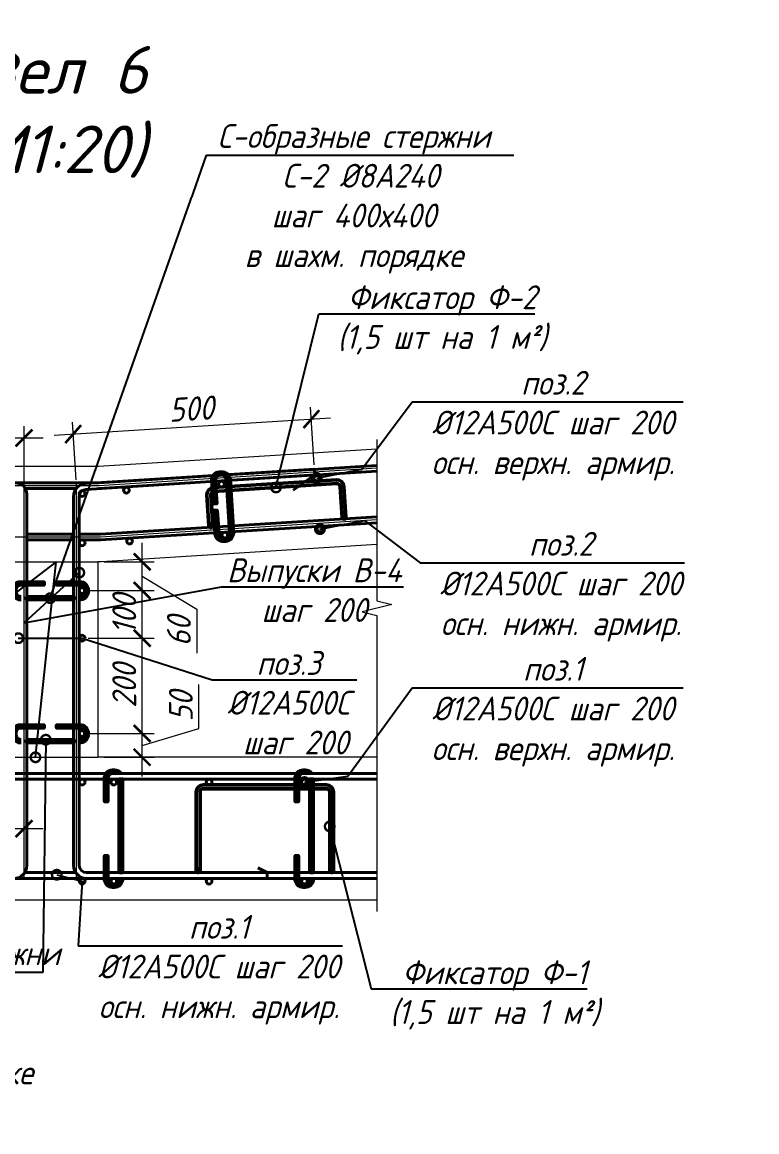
# Model space of a CAD drawing. Header units: millimetres. Extents: x 504091 to 2165846, y 135022 to 442887.
# Drawn here: x 1037281 to 1038822, y 180589 to 182917 of the extents above; entities that cross this region are included whole.
import ezdxf
from ezdxf import colors
from ezdxf.entities.mleader import LeaderData, LeaderLine
from ezdxf.math import Vec2, Vec3

# ---------------------------------------------------------------- set-up
doc = ezdxf.new("R2010")
doc.units = ezdxf.units.MM
doc.layers.get('Defpoints').update_dxf_attribs({"color": 255})
doc.layers.add('!Defpoints', color=255, linetype='Continuous', lineweight=5, plot=False)
for name, color, linetype, lineweight in [('+АР_Вспомогательная', 7, 'Continuous', 9), ('Арматура 12', 26, 'Continuous', 50), ('К_Арматура 8', 134, 'Continuous', 50), ('КР_Арматура 12', 174, 'Continuous', 40), ('Монолит тонкий', 204, 'Continuous', 9), ('ОПАЛУБКА', 32, 'Continuous', 30), ('Размер', 7, 'Continuous', 13), ('Размеры КР', 164, 'Continuous', 9)]:
    doc.layers.add(name, color=color, linetype=linetype, lineweight=lineweight)
doc.styles.add('GOST 2.304_new', font='isocpeur.ttf', dxfattribs={"width": 0.9, "oblique": 15})
doc.linetypes.add('зигзаг', pattern='A,0.00254,-5.08,[131,ltypeshp.shx,S=5.08,R=0,X=-5.08,Y=0],-10.16,[131,ltypeshp.shx,S=5.08,R=180,X=5.08,Y=0],-5.08', length=20.32254)
doc.dimstyles.new('SPDS 1_20', dxfattribs={"dimscale": 20, "dimtxt": 2.5, "dimasz": 1.77, "dimexe": 1.25, "dimexo": 0.625, "dimtad": 1, "dimdec": 0, "dimrnd": 0.001, "dimtxsty": 'GOST 2.304_new', "dimblk": 'ARCHTICK', "dimcen": 2.5, "dimdle": 2, "dimclrt": 256, "dimadec": 0, "dimazin": 2, "dimtfac": 0.75, "dimtdec": 0, "dimtmove": 1, "dimatfit": 3, "dimfxl": 0, "dimtolj": 1, "dimlwd": 9, "dimlwe": 9, "dimarcsym": 0})

# ---------------------------------------------------------------- blocks, each defined once
blk = doc.blocks.new('_DotSmall')
at = {"color": 0, "linetype": 'ByBlock', "lineweight": 35, "const_width": 0.5}
blk.add_lwpolyline([(-0.0625, 0, 1), (0.0625, 0, 1)], format="xyb", close=True, dxfattribs=at)
blk = doc.blocks.new('_ArchTick')
at = {"color": 0, "linetype": 'ByBlock', "const_width": 0.15}
blk.add_lwpolyline([(-0.5, -0.5), (0.5, 0.5)], dxfattribs=at)
blk = doc.blocks.new('*D1971')
at = {"layer": 'Defpoints', "color": 0, "lineweight": 20, "transparency": 16777216}
for p in [(1037406.7, 181424.9), (1037532.5, 181424.9), (1037439.7, 181374.9)]:
    blk.add_point(p, dxfattribs=at)
at = {"layer": 'Размеры КР', "color": 0, "lineweight": 9, "transparency": 16777216}
for p, q in [((1037651.2, 181435.5), (1037651.2, 181527.9)), ((1037532.5, 181334.9), (1037532.5, 181464.9)), ((1037532.5, 181399.9), (1037651.2, 181435.5)), ((1037419.2, 181424.9), (1037557.5, 181424.9)), ((1037452.2, 181374.9), (1037557.5, 181374.9))]:
    blk.add_line(p, q, dxfattribs=at)
at = {"layer": 'Размеры КР', "color": 0, "lineweight": 9, "transparency": 16777216, "xscale": 35.4, "yscale": 35.4, "zscale": 35.4}
for p, rotation in [((1037532.5, 181424.9), 90), ((1037532.5, 181374.9), 270)]:
    blk.add_blockref('_ArchTick', p, dxfattribs=dict(at, rotation=rotation))
at = {"layer": 'Размеры КР', "lineweight": 20, "transparency": 16777216, "insert": (1037613.7, 181481.7), "char_height": 50, "attachment_point": 5, "rotation": 90, "style": 'GOST 2.304_new'}
blk.add_mtext('\\A1;50', dxfattribs=at)
blk = doc.blocks.new('*D1972')
at = {"layer": 'Defpoints', "color": 0, "lineweight": 20, "transparency": 16777216}
for p in [(1037406.7, 181624.9), (1037532.5, 181624.9), (1037406.7, 181424.9)]:
    blk.add_point(p, dxfattribs=at)
at = {"layer": 'Размеры КР', "color": 0, "lineweight": 9, "transparency": 16777216}
for p, q in [((1037532.5, 181384.9), (1037532.5, 181664.9)), ((1037419.2, 181624.9), (1037557.5, 181624.9)), ((1037419.2, 181424.9), (1037557.5, 181424.9))]:
    blk.add_line(p, q, dxfattribs=at)
at = {"layer": 'Размеры КР', "color": 0, "lineweight": 9, "transparency": 16777216, "xscale": 35.4, "yscale": 35.4, "zscale": 35.4}
for p, rotation in [((1037532.5, 181624.9), 90), ((1037532.5, 181424.9), 270)]:
    blk.add_blockref('_ArchTick', p, dxfattribs=dict(at, rotation=rotation))
at = {"layer": 'Размеры КР', "lineweight": 20, "transparency": 16777216, "insert": (1037495, 181524.9), "char_height": 50, "attachment_point": 5, "rotation": 90, "style": 'GOST 2.304_new'}
blk.add_mtext('\\A1;200', dxfattribs=at)
blk = doc.blocks.new('*D1973')
at = {"layer": 'Defpoints', "color": 0, "lineweight": 20, "transparency": 16777216}
for p in [(1037406.7, 181724.9), (1037532.5, 181724.9), (1037406.7, 181624.9)]:
    blk.add_point(p, dxfattribs=at)
at = {"layer": 'Размеры КР', "color": 0, "lineweight": 9, "transparency": 16777216}
for p, q in [((1037532.5, 181584.9), (1037532.5, 181764.9)), ((1037419.2, 181724.9), (1037557.5, 181724.9)), ((1037419.2, 181624.9), (1037557.5, 181624.9))]:
    blk.add_line(p, q, dxfattribs=at)
at = {"layer": 'Размеры КР', "color": 0, "lineweight": 9, "transparency": 16777216, "xscale": 35.4, "yscale": 35.4, "zscale": 35.4}
for p, rotation in [((1037532.5, 181724.9), 90), ((1037532.5, 181624.9), 270)]:
    blk.add_blockref('_ArchTick', p, dxfattribs=dict(at, rotation=rotation))
at = {"layer": 'Размеры КР', "lineweight": 20, "transparency": 16777216, "insert": (1037495, 181674.9), "char_height": 50, "attachment_point": 5, "rotation": 90, "style": 'GOST 2.304_new'}
blk.add_mtext('\\A1;100', dxfattribs=at)
blk = doc.blocks.new('*D1974')
at = {"layer": 'Defpoints', "color": 0, "lineweight": 20, "transparency": 16777216}
for p in [(1037439.7, 181784.9), (1037532.5, 181784.9), (1037406.7, 181724.9)]:
    blk.add_point(p, dxfattribs=at)
at = {"layer": 'Размеры КР', "color": 0, "lineweight": 9, "transparency": 16777216}
for p, q in [((1037532.5, 181684.9), (1037532.5, 181824.9)), ((1037452.2, 181784.9), (1037557.5, 181784.9)), ((1037532.5, 181754.9), (1037647.1, 181685.6)), ((1037419.2, 181724.9), (1037557.5, 181724.9)), ((1037647.1, 181685.6), (1037647.1, 181593.2))]:
    blk.add_line(p, q, dxfattribs=at)
at = {"layer": 'Размеры КР', "color": 0, "lineweight": 9, "transparency": 16777216, "xscale": 35.4, "yscale": 35.4, "zscale": 35.4}
for p, rotation in [((1037532.5, 181784.9), 90), ((1037532.5, 181724.9), 270)]:
    blk.add_blockref('_ArchTick', p, dxfattribs=dict(at, rotation=rotation))
at = {"layer": 'Размеры КР', "lineweight": 20, "transparency": 16777216, "insert": (1037609.6, 181639.4), "char_height": 50, "attachment_point": 5, "rotation": 90, "style": 'GOST 2.304_new'}
blk.add_mtext('\\A1;60', dxfattribs=at)
blk = doc.blocks.new('A$C433aea4c')
at = {"layer": 'К_Арматура 8', "ltscale": 40}
for p, q in [((83.2, 25.5), (83.2, -139.5)), ((91.2, 25.5), (91.2, -139.5)), ((98.2, 40.5), (356.2, 40.5)), ((98.2, 32.5), (356.2, 32.5)), ((363.2, 25.5), (363.2, -139.5)), ((371.2, 25.5), (371.2, -139.5))]:
    blk.add_line(p, q, dxfattribs=at)
blk.add_circle((87.2, -139.5), 4, dxfattribs=at)
for centre, radius, start, end in [((98.2, 25.5), 15, 90, 180), ((98.2, 25.5), 7, 90, 180), ((356.2, 25.5), 15, 0, 90), ((356.2, 25.5), 7, 0, 90), ((367.2, -139.5), 4, 180, 0)]:
    blk.add_arc(centre, radius, start, end, dxfattribs=at)
blk = doc.blocks.new('*D1967')
at = {"layer": 'Defpoints', "color": 0, "lineweight": 20, "transparency": 16777216}
for p in [(1037887.4, 182084.5), (1037894.1, 181976.2), (1037394.7, 181944.9)]:
    blk.add_point(p, dxfattribs=at)
at = {"layer": 'Размеры КР', "color": 0, "lineweight": 9, "transparency": 16777216}
for p, q in [((1037893.4, 181988.7), (1037885.8, 182109.5)), ((1037348, 182050.7), (1037927.3, 182087)), ((1037393.9, 181957.4), (1037386.3, 182078.2))]:
    blk.add_line(p, q, dxfattribs=at)
at = {"layer": 'Размеры КР', "color": 0, "lineweight": 9, "transparency": 16777216, "xscale": 35.4, "yscale": 35.4, "zscale": 35.4}
for p, rotation in [((1037887.4, 182084.5), 3.586436137885554), ((1037387.9, 182053.2), 183.5864361378856)]:
    blk.add_blockref('_ArchTick', p, dxfattribs=dict(at, rotation=rotation))
at = {"layer": 'Размеры КР', "lineweight": 20, "transparency": 16777216, "insert": (1037635.3, 182106.3), "char_height": 50, "attachment_point": 5, "rotation": 3.5864, "style": 'GOST 2.304_new'}
blk.add_mtext('\\A1;500', dxfattribs=at)
blk = doc.blocks.new('*D1968')
at = {"layer": 'Defpoints', "color": 0, "lineweight": 20, "transparency": 16777216}
for p in [(1037284.7, 182045.1), (1036784.7, 181950.9), (1037284.7, 181925.2)]:
    blk.add_point(p, dxfattribs=at)
at = {"layer": 'Размеры КР', "color": 0, "lineweight": 9, "transparency": 16777216}
for p, q in [((1036784.7, 181963.4), (1036784.7, 182070.1)), ((1037284.7, 181937.7), (1037284.7, 182070.1)), ((1036744.7, 182045.1), (1037324.7, 182045.1))]:
    blk.add_line(p, q, dxfattribs=at)
at = {"layer": 'Размеры КР', "color": 0, "lineweight": 9, "transparency": 16777216, "xscale": 35.4, "yscale": 35.4, "zscale": 35.4, "rotation": 180}
blk.add_blockref('_ArchTick', (1036784.7, 182045.1), dxfattribs=at)
at = {"layer": 'Размеры КР', "color": 0, "lineweight": 9, "transparency": 16777216, "xscale": 35.4, "yscale": 35.4, "zscale": 35.4}
blk.add_blockref('_ArchTick', (1037284.7, 182045.1), dxfattribs=at)
at = {"layer": 'Размеры КР', "lineweight": 20, "transparency": 16777216, "insert": (1037076.1, 182082.6), "char_height": 50, "attachment_point": 5, "style": 'GOST 2.304_new'}
blk.add_mtext('\\A1;500', dxfattribs=at)
blk = doc.blocks.new('A$Ce55ac447')
at = {"layer": 'К_Арматура 8', "ltscale": 40}
for p, q in [((-7.2, 21.1), (250.3, 37.5)), ((-6.7, 13.1), (250.8, 29.5)), ((266.2, 23.5), (270.4, -40.7)), ((-21.2, 5.1), (-17, -59.1)), ((-13.2, 5.6), (-9, -58.6)), ((258.2, 23), (262.4, -41.2))]:
    blk.add_line(p, q, dxfattribs=at)
blk.add_circle((-13, -58.8), 4, dxfattribs=at)
for centre, radius, start, end in [((251.2, 22.6), 15, 3.6597, 93.6597), ((251.2, 22.6), 7, 3.6597, 93.6597), ((-6.3, 6.1), 15, 93.6597, 183.6597), ((-6.3, 6.1), 7, 93.6597, 183.6597), ((266.4, -40.9), 4, 183.6597, 3.6597)]:
    blk.add_arc(centre, radius, start, end, dxfattribs=at)
blk = doc.blocks.new('*D1997')
at = {"layer": 'Defpoints', "color": 0, "lineweight": 20, "transparency": 16777216}
for p in [(1037284.7, 181225.2), (1037284.7, 181150.6), (1036884.7, 181132.9)]:
    blk.add_point(p, dxfattribs=at)
at = {"layer": 'Размеры КР', "color": 0, "lineweight": 9, "transparency": 16777216}
for p, q in [((1036884.7, 181145.4), (1036884.7, 181250.2)), ((1037284.7, 181163.1), (1037284.7, 181250.2)), ((1036844.7, 181225.2), (1037324.7, 181225.2))]:
    blk.add_line(p, q, dxfattribs=at)
at = {"layer": 'Размеры КР', "color": 0, "lineweight": 9, "transparency": 16777216, "xscale": 35.4, "yscale": 35.4, "zscale": 35.4, "rotation": 180}
blk.add_blockref('_ArchTick', (1036884.7, 181225.2), dxfattribs=at)
at = {"layer": 'Размеры КР', "color": 0, "lineweight": 9, "transparency": 16777216, "xscale": 35.4, "yscale": 35.4, "zscale": 35.4}
blk.add_blockref('_ArchTick', (1037284.7, 181225.2), dxfattribs=at)
at = {"layer": 'Размеры КР', "lineweight": 20, "transparency": 16777216, "insert": (1037084.7, 181262.7), "char_height": 50, "attachment_point": 5, "style": 'GOST 2.304_new'}
blk.add_mtext('\\A1;400', dxfattribs=at)

msp = doc.modelspace()

# ---------------------------------------------------------------- linework, layer by layer
at = {"layer": '!Defpoints', "lineweight": 20}
for p, q in [((1038025.0388, 181981.4428), (1037441.89, 181944.8928)), ((1037441.89, 181944.8928), (1036744.8084, 181944.8928)), ((1038025.0388, 181873.2309), (1037445.2712, 181836.8928)), ((1037445.2712, 181836.8928), (1036744.8084, 181836.8928))]:
    msp.add_line(p, q, dxfattribs=at)
for points in [[(1037284.6985, 181120.8826), (1037284.6985, 181950.8928)], [(1037394.6985, 181120.8826), (1037394.6985, 181950.8928)]]:
    msp.add_lwpolyline(points, dxfattribs=at)
at = {"layer": '+АР_Вспомогательная', "color": 7, "linetype": 'Continuous', "ltscale": 50}
msp.add_lwpolyline([(1038025.0388, 182041.8418), (1038025.0388, 181703.516), (1038056.2888, 181695.7035), (1037993.7888, 181680.0785), (1038025.0388, 181672.266), (1038025.0388, 181051.1841)], dxfattribs=at)
at = {"layer": 'Арматура 12', "lineweight": 53, "ltscale": 20}
for points in [[(1037710.0943, 181957.9601, 0.410693838), (1037698.9585, 181967.5762), (1037695.1208, 181967.3357, 0.414213562), (1037685.2981, 181956.1994), (1037688.358, 181907.3796), (1037682.3698, 181907.0043), (1037679.3099, 181955.8241, -0.414213562), (1037694.7454, 181973.3239), (1037698.5832, 181973.5645, -0.420495668), (1037716.1178, 181957.7727, -0.420495668)], [(1037723.0062, 181847.8705), (1037723.116, 181846.1178, -0.414213562), (1037707.6805, 181828.6179), (1037703.8428, 181828.3774, -0.414213562), (1037686.3429, 181843.8129), (1037683.2821, 181892.647), (1037689.2704, 181893.0223), (1037692.3312, 181844.1883, 0.414213562), (1037703.4674, 181834.3656), (1037707.3052, 181834.6062, 0.414213562), (1037717.1278, 181845.7424), (1037717.0179, 181847.4951)], [(1037278.6985, 181705.8281), (1037277.1985, 181705.8281, -0.414213562), (1037260.6985, 181722.3281), (1037260.6985, 181726.1734, -0.414213562), (1037277.1985, 181742.6734), (1037326.1283, 181742.6734), (1037326.1283, 181736.6734), (1037277.1985, 181736.6734, 0.414213562), (1037266.6985, 181726.1734), (1037266.6985, 181722.3281, 0.414213562), (1037277.1985, 181711.8281), (1037278.6985, 181711.8281)], [(1037400.6985, 181711.9337, 0.460305877), (1037412.6985, 181722.3281), (1037412.6985, 181726.1734, 0.414213562), (1037402.1985, 181736.6734), (1037353.2828, 181736.6734), (1037353.2828, 181742.6734), (1037402.1985, 181742.6734, -0.414213562), (1037418.6985, 181726.1734), (1037418.6985, 181722.3281, -0.441038441), (1037400.6985, 181705.8793, -0.242110317)], [(1037278.6985, 181405.8281), (1037277.1985, 181405.8281, -0.414213562), (1037260.6985, 181422.3281), (1037260.6985, 181426.1734, -0.414213562), (1037277.1985, 181442.6734), (1037326.1283, 181442.6734), (1037326.1283, 181436.6734), (1037277.1985, 181436.6734, 0.414213562), (1037266.6985, 181426.1734), (1037266.6985, 181422.3281, 0.414213562), (1037277.1985, 181411.8281), (1037278.6985, 181411.8281)], [(1037400.6985, 181411.9337, 0.460305877), (1037412.6985, 181422.3281), (1037412.6985, 181426.1734, 0.414213562), (1037402.1985, 181436.6734), (1037353.2828, 181436.6734), (1037353.2828, 181442.6734), (1037402.1985, 181442.6734, -0.414213562), (1037418.6985, 181426.1734), (1037418.6985, 181422.3281, -0.441038441), (1037400.6985, 181405.8793, -0.242110317)], [(1037478.6426, 181340.8876, 0.106610568), (1037474.3303, 181341.7914), (1037470.485, 181341.7914, 0.414213562), (1037459.985, 181331.2914), (1037459.985, 181282.3758), (1037453.985, 181282.3758), (1037453.985, 181331.2914, -0.414213562), (1037470.485, 181347.7914), (1037474.3303, 181347.7914, -0.242110317), (1037487.764, 181340.8876, -0.242110317)], [(1037878.6426, 181340.8876, 0.106610568), (1037874.3303, 181341.7914), (1037870.485, 181341.7914, 0.414213562), (1037859.985, 181331.2914), (1037859.985, 181282.3758), (1037853.985, 181282.3758), (1037853.985, 181331.2914, -0.414213562), (1037870.485, 181347.7914), (1037874.3303, 181347.7914, -0.242110317), (1037887.764, 181340.8876, -0.242110317)], [(1037490.8303, 181120.8876), (1037490.8303, 181119.1314, -0.414213562), (1037474.3303, 181102.6314), (1037470.485, 181102.6314, -0.414213562), (1037453.985, 181119.1314), (1037453.985, 181168.0613), (1037459.985, 181168.0613), (1037459.985, 181119.1314, 0.414213562), (1037470.485, 181108.6314), (1037474.3303, 181108.6314, 0.414213562), (1037484.8303, 181119.1314), (1037484.8303, 181120.8876)], [(1037890.8303, 181120.8876), (1037890.8303, 181119.1314, -0.414213562), (1037874.3303, 181102.6314), (1037870.485, 181102.6314, -0.414213562), (1037853.985, 181119.1314), (1037853.985, 181168.0613), (1037859.985, 181168.0613), (1037859.985, 181119.1314, 0.414213562), (1037870.485, 181108.6314), (1037874.3303, 181108.6314, 0.414213562), (1037884.8303, 181119.1314), (1037884.8303, 181120.8876)]]:
    msp.add_lwpolyline(points, format="xyb", dxfattribs=at)
for points in [[(1037717.1278, 181845.7424), (1037710.0943, 181957.9601)], [(1037716.0744, 181958.4662), (1037723.116, 181846.1178)]]:
    msp.add_lwpolyline(points, dxfattribs=at)
for points in [[(1037290.6985, 181711.8281), (1037388.6985, 181711.8281), (1037388.6985, 181705.8281), (1037290.6985, 181705.8281)], [(1037290.6985, 181411.8281), (1037388.6985, 181411.8281), (1037388.6985, 181405.8281), (1037290.6985, 181405.8281)], [(1037484.8303, 181132.8876), (1037484.8303, 181328.8876), (1037490.8303, 181328.8876), (1037490.8303, 181132.8876)], [(1037884.8303, 181132.8876), (1037884.8303, 181328.8876), (1037890.8303, 181328.8876), (1037890.8303, 181132.8876)]]:
    msp.add_lwpolyline(points, close=True, dxfattribs=at)
at = {"layer": 'КР_Арматура 12', "ltscale": 12}
for p, q in [((1038025.0388, 181987.4546), (1037441.7021, 181950.8928)), ((1038025.0388, 181975.431), (1037442.0778, 181938.8928)), ((1038025.0388, 181975.431), (1037442.4528, 181938.9163)), ((1037894.6985, 181967.288), (1037849.113, 181935.5314)), ((1037441.7021, 181950.8928), (1036744.8084, 181950.8928)), ((1037394.6985, 181938.8928), (1037287.5017, 181938.8928)), ((1037442.0778, 181938.8928), (1037441.6584, 181938.8928)), ((1038025.0388, 181879.2427), (1037445.0834, 181842.8928)), ((1037388.6985, 181842.8928), (1037290.7244, 181842.8928)), ((1037445.0834, 181842.8928), (1037400.6985, 181842.8928)), ((1038025.0388, 181340.8826), (1036744.8084, 181340.8826)), ((1038025.0388, 181328.8826), (1036744.8084, 181328.8826)), ((1037794.6985, 181132.8826), (1037775.2543, 181143.1463)), ((1038025.0388, 181120.8826), (1036744.8084, 181120.8826))]:
    msp.add_line(p, q, dxfattribs=at)
for points in [[(1037400.6985, 181922.2363, -0.395996471), (1037414.7601, 181937.2069), (1037894.6985, 181967.288), (1037893.9478, 181979.2645), (1037414.0095, 181949.1834, 0.395996471), (1037388.6985, 181922.2363, -0.395996471)], [(1037290.6985, 181147.882), (1037290.7275, 181926.8739, 0.414213562), (1037266.7284, 181950.8748), (1036784.6989, 181950.8928)], [(1037263.6989, 181120.8826, 0.414208834), (1037290.6985, 181147.8826), (1037290.7275, 181926.8754)], [(1037415.698, 181120.8826, -0.414208834), (1037388.6985, 181147.8826), (1037388.6985, 181922.2363)], [(1037794.6985, 181120.8826), (1037415.6985, 181120.8826, -0.414213562), (1037388.6985, 181147.8826), (1037388.6985, 181922.2363)], [(1037794.6985, 181132.8826), (1037415.6985, 181132.8826, -0.414213562), (1037400.6985, 181147.8826), (1037400.6985, 181922.2363)]]:
    msp.add_lwpolyline(points, format="xyb", dxfattribs=at)
for points in [[(1038025.0388, 181867.2191), (1037445.4591, 181830.8928), (1037400.6985, 181830.8928)], [(1037388.6985, 181830.8928), (1037290.7239, 181830.8928)], [(1037286.1484, 181132.8826), (1037393.2485, 181132.8826)], [(1037415.6985, 181132.8826), (1038025.0388, 181132.8826)], [(1037794.6985, 181120.8826), (1037794.6985, 181132.8826)], [(1036744.8084, 181120.8826), (1038025.0388, 181120.8826)]]:
    msp.add_lwpolyline(points, dxfattribs=at)
for centre in [(1037898.6612, 181960.5176), (1037699.0529, 181948.0068), (1037406.6789, 181928.4686), (1037499.4445, 181935.4959), (1037905.3558, 181853.7064), (1037406.6789, 181824.8928), (1037506.1392, 181828.6847), (1037705.7475, 181841.1955), (1037406.6985, 181724.8928), (1037406.6985, 181624.8928), (1037406.6985, 181424.8928), (1037406.6985, 181322.8876), (1037472.824, 181322.8876), (1037672.824, 181322.8876), (1037872.824, 181322.8876), (1037406.6985, 181114.8876), (1037472.824, 181114.8876), (1037672.824, 181114.8876), (1037872.824, 181114.8876)]:
    msp.add_circle(centre, 6, dxfattribs=at)
at = {"layer": 'Монолит тонкий', "lineweight": 15, "ltscale": 100}
for p, q in [((1038025.0388, 182021.5213), (1037440.6377, 181984.8928)), ((1037440.6377, 181984.8928), (1036744.8084, 181984.8928)), ((1038025.0388, 181821.1288), (1037446.8992, 181784.8928)), ((1037446.8992, 181784.8928), (1037439.6985, 181784.8928)), ((1037439.6985, 181784.8928), (1037439.6985, 181374.8928)), ((1038025.0388, 181374.8928), (1037439.6985, 181374.8928)), ((1038025.0388, 181074.8928), (1036744.8084, 181074.8928))]:
    msp.add_line(p, q, dxfattribs=at)
at = {"layer": 'Размеры КР', "linetype": 'зигзаг', "lineweight": 20}
for p, q in [((1037239.6985, 181784.8928), (1037439.6985, 181784.8928)), ((1037239.6985, 181374.8928), (1037439.6985, 181374.8928))]:
    msp.add_line(p, q, dxfattribs=at)
at = {"layer": 'Размеры КР', "lineweight": 20}
msp.add_line((1036744.8084, 181120.8826), (1038025.0388, 181120.8826), dxfattribs=at)

# ---------------------------------------------------------------- block references
at = {"layer": 'ОПАЛУБКА', "ltscale": 50}
msp.add_blockref('A$C433aea4c', (1037562.6587, 181276.4562), dxfattribs=at)
at = {"layer": 'Размеры КР', "lineweight": 20}
msp.add_blockref('A$Ce55ac447', (1037689.5718, 181919.6462), dxfattribs=at)

# ---------------------------------------------------------------- texts
at = {"layer": 'Размер', "ltscale": 20, "insert": (1037344.7504, 182867.4561), "char_height": 100, "width": 1023.708798, "attachment_point": 2, "style": 'GOST 2.304_new', "bg_fill": 2}
msp.add_mtext('\\A1;{\\W1;Узел 6\\P(М1:20)}', dxfattribs=at)

# ---------------------------------------------------------------- dimensions: what is measured, and where the dimension line sits
at = {"layer": 'Размеры КР', "lineweight": 20}
dim = msp.add_aligned_dim(p1=(1037394.6985, 181944.8928), p2=(1037894.1401, 181976.1963), distance=108.5342, dimstyle='SPDS 1_20', dxfattribs=at)
dim.commit()
dim.dimension.update_dxf_attribs({"geometry": '*D1967', "text_midpoint": (1037635.2842, 182106.2928)})
dim = msp.add_linear_dim(base=(1037284.6985, 182045.0603), p1=(1036784.6989, 181950.8928), p2=(1037284.6985, 181925.1797), dimstyle='SPDS 1_20', dxfattribs=at)
dim.commit()
dim.dimension.update_dxf_attribs({"geometry": '*D1968', "text_midpoint": (1037076.0806, 182045.0603), "dimtype": 160})
for base, p1, p2, picture, middle in [((1037532.4579, 181784.8928), (1037406.6985, 181724.8928), (1037439.6985, 181784.8928), '*D1974', (1037647.1098, 181673.1055)), ((1037532.4579, 181724.8928), (1037406.6985, 181624.8928), (1037406.6985, 181724.8928), '*D1973', (1037532.4579, 181674.8928))]:
    dim = msp.add_linear_dim(base=base, p1=p1, p2=p2, angle=90, dimstyle='SPDS 1_20', dxfattribs=at)
    dim.commit()
    dim.dimension.update_dxf_attribs({"geometry": picture, "text_midpoint": middle, "dimtype": 160})
for base, p1, p2, picture, middle in [((1037532.4579, 181624.8928), (1037406.6985, 181424.8928), (1037406.6985, 181624.8928), '*D1972', (1037494.9579, 181524.8928)), ((1037532.4579, 181424.8928), (1037439.6985, 181374.8928), (1037406.6985, 181424.8928), '*D1971', (1037613.7079, 181448.0178))]:
    dim = msp.add_linear_dim(base=base, p1=p1, p2=p2, angle=90, dimstyle='SPDS 1_20', dxfattribs=at)
    dim.commit()
    dim.dimension.update_dxf_attribs({"geometry": picture, "text_midpoint": middle})
dim = msp.add_linear_dim(base=(1037284.6985, 181225.216), p1=(1036884.6985, 181132.8826), p2=(1037284.6985, 181150.6295), dimstyle='SPDS 1_20', dxfattribs=at)
dim.commit()
dim.dimension.update_dxf_attribs({"geometry": '*D1997', "text_midpoint": (1037084.6985, 181262.716)})

# ---------------------------------------------------------------- leaders
at = {"layer": 'Размер', "ltscale": 20}
ml = msp.add_multileader_mtext('Standard', dxfattribs=at)
ml.set_content('\\A1;Фиксатор Ф-2 \\P(1,5 шт на 1 м²)', color=256, style='GOST 2.304_new')
ml.set_leader_properties()
ml.set_arrow_properties(name='DOTSMALL')
ml.build(insert=Vec2(0, 0))
ml.multileader.update_dxf_attribs({"text_left_attachment_type": 6, "text_right_attachment_type": 6, "arrow_head_size": 40})
ctx = ml.context
ctx.base_point, ctx.char_height, ctx.arrow_head_size, ctx.landing_gap_size, ctx.plane_origin = Vec3(1037910.8696, 182305.2653), 50, 40, 0, Vec3(1037300.7382, 211550.3177)
ctx.left_attachment, ctx.right_attachment, ctx.text_align_type = 6, 6, 1
notes = []
notes.append((ctx, [(1, (1, 1, 0), (1037902.8696, 182305.2653), (1, 0), 8, [(1, [(1037813.2375, 181941.0538)], 0, [])])]))
ctx.mtext.insert, ctx.mtext.rotation, ctx.mtext.width, ctx.mtext.alignment, ctx.mtext.flow_direction = Vec3(1038161.7286, 182365.2653), 6.283185307, 543.43425, 2, 5
ml = msp.add_multileader_mtext('Standard', dxfattribs=at)
ml.set_content('\\A1;поз.2\\P%%C12А500С шаг 200\\Pосн. верхн. армир.', color=256, style='GOST 2.304_new')
ml.set_leader_properties()
ml.set_arrow_properties(name='DOTSMALL')
ml.build(insert=Vec2(0, 0))
ml.multileader.update_dxf_attribs({"text_left_attachment_type": 6, "text_right_attachment_type": 6, "arrow_head_size": 40})
ctx = ml.context
ctx.base_point, ctx.char_height, ctx.arrow_head_size, ctx.landing_gap_size, ctx.plane_origin = Vec3(1038106.6825, 182120.7762), 50, 40, 0, Vec3(1036394.5361, 211643.6194)
ctx.left_attachment, ctx.right_attachment, ctx.text_align_type = 6, 6, 1
notes.append((ctx, [(1, (1, 1, 0), (1038098.6825, 182120.7762), (1, 0), 8, [(1, [(1037898.6612, 181960.5176), (1037993.0156, 181979.4357)], 0, [])])]))
ctx.mtext.insert, ctx.mtext.rotation, ctx.mtext.width, ctx.mtext.alignment, ctx.mtext.flow_direction = Vec3(1038394.4262, 182185.7762), 6.283185307, 821.237763, 2, 5
ml = msp.add_multileader_mtext('Standard', dxfattribs=at)
ml.set_content('\\A1;поз.2\\P%%C12А500С шаг 200\\Pосн. нижн. армир.', color=256, style='GOST 2.304_new')
ml.set_leader_properties()
ml.set_arrow_properties(name='DOTSMALL')
ml.build(insert=Vec2(0, 0))
ml.multileader.update_dxf_attribs({"text_left_attachment_type": 6, "text_right_attachment_type": 6, "arrow_head_size": 40})
ctx = ml.context
ctx.base_point, ctx.char_height, ctx.arrow_head_size, ctx.landing_gap_size, ctx.plane_origin = Vec3(1038123.3594, 181782.8579), 50, 40, 0, Vec3(1035756.7551, 210744.5473)
ctx.left_attachment, ctx.right_attachment, ctx.text_align_type = 6, 6, 1
notes.append((ctx, [(1, (1, 1, 0), (1038115.3594, 181782.8579), (1, 0), 8, [(0, [(1037905.3558, 181853.7064), (1037998.6813, 181871.5789)], 0, [])])]))
ctx.mtext.insert, ctx.mtext.rotation, ctx.mtext.width, ctx.mtext.alignment, ctx.mtext.flow_direction = Vec3(1038411.103, 181847.8579), 6.283185307, 821.237763, 2, 5
ml = msp.add_multileader_mtext('Standard', dxfattribs=at)
ml.set_content('\\A1;Граница бетонирования', color=256, style='GOST 2.304_new')
ml.set_leader_properties()
ml.set_arrow_properties(name='DOTSMALL')
ml.build(insert=Vec2(0, 0))
ml.multileader.update_dxf_attribs({"text_left_attachment_type": 6, "text_right_attachment_type": 6, "arrow_head_size": 40})
ctx = ml.context
ctx.base_point, ctx.char_height, ctx.arrow_head_size, ctx.landing_gap_size, ctx.plane_origin = Vec3(1036674.3431, 181601.4594), 50, 40, 0, Vec3(1016247.5514, 327775.2829)
ctx.left_attachment, ctx.right_attachment, ctx.text_align_type = 6, 6, 1
notes.append((ctx, [(0, (1, 1, 0), (1037109.7406, 181601.4594), (-1, 0), 8, [(0, [(1037308.7157, 181374.8928), (1037351.8828, 181784.8928)], 0, [])])]))
ctx.mtext.insert, ctx.mtext.rotation, ctx.mtext.width, ctx.mtext.alignment, ctx.mtext.flow_direction = Vec3(1036888.0419, 181666.4594), 6.283185307, 537.489827, 2, 5
ml = msp.add_multileader_mtext('Standard', dxfattribs=at)
ml.set_content('\\A1;Выпуски В-4\\Pшаг 200', color=256, style='GOST 2.304_new')
ml.set_leader_properties()
ml.set_arrow_properties(name='DOTSMALL')
ml.build(insert=Vec2(0, 0))
ml.multileader.update_dxf_attribs({"text_left_attachment_type": 6, "text_right_attachment_type": 6, "arrow_head_size": 40})
ctx = ml.context
ctx.base_point, ctx.char_height, ctx.arrow_head_size, ctx.landing_gap_size, ctx.plane_origin = Vec3(1037706.7884, 181732.4087), 50, 40, 0, Vec3(1015889.0365, 327846.2099)
ctx.left_attachment, ctx.right_attachment, ctx.text_align_type = 6, 6, 1
notes.append((ctx, [(1, (1, 1, 0), (1037698.7884, 181732.4087), (1, 0), 8, [(0, [(1037400.6985, 181762.3821), (1037284.6985, 181656.9145)], 0, [])])]))
ctx.mtext.insert, ctx.mtext.rotation, ctx.mtext.width, ctx.mtext.alignment, ctx.mtext.flow_direction = Vec3(1037893.4359, 181792.4087), 6.283185307, 537.489827, 2, 5
ml = msp.add_multileader_mtext('Standard', dxfattribs=at)
ml.set_content('\\A1;поз.3\\P%%C12А500С\\P шаг 200', color=256, style='GOST 2.304_new')
ml.set_leader_properties()
ml.set_arrow_properties(name='DOTSMALL')
ml.build(insert=Vec2(0, 0))
ml.multileader.update_dxf_attribs({"text_left_attachment_type": 6, "text_right_attachment_type": 6, "arrow_head_size": 40})
ctx = ml.context
ctx.base_point, ctx.char_height, ctx.arrow_head_size, ctx.landing_gap_size, ctx.plane_origin = Vec3(1037687.2305, 181537.7623), 50, 40, 0, Vec3(1035975.084, 210910.4995)
ctx.left_attachment, ctx.right_attachment, ctx.text_align_type = 6, 6, 1
notes.append((ctx, [(1, (1, 1, 0), (1037679.2305, 181537.7623), (1, 0), 8, [(1, [(1037272.6985, 181624.8928), (1037406.6985, 181624.8928)], 0, [])])]))
ctx.mtext.insert, ctx.mtext.rotation, ctx.mtext.width, ctx.mtext.alignment, ctx.mtext.flow_direction = Vec3(1037840.0254, 181597.7623), 6.283185307, 821.237763, 2, 5
ml = msp.add_multileader_mtext('Standard', dxfattribs=at)
ml.set_content('\\A1;поз.1\\P%%C12А500С шаг 200\\Pосн. верхн. армир.', color=256, style='GOST 2.304_new')
ml.set_leader_properties()
ml.set_arrow_properties(name='DOTSMALL')
ml.build(insert=Vec2(0, 0))
ml.multileader.update_dxf_attribs({"text_left_attachment_type": 6, "text_right_attachment_type": 6, "arrow_head_size": 40})
ctx = ml.context
ctx.base_point, ctx.char_height, ctx.arrow_head_size, ctx.landing_gap_size, ctx.plane_origin = Vec3(1038106.6825, 181520.5909), 50, 40, 0, Vec3(1036394.5361, 211094.2674)
ctx.left_attachment, ctx.right_attachment, ctx.text_align_type = 6, 6, 1
notes.append((ctx, [(1, (1, 1, 0), (1038098.6825, 181520.5909), (1, 0), 8, [(1, [(1037872.824, 181322.8876), (1037964.1385, 181335.2325)], 0, [])])]))
ctx.mtext.insert, ctx.mtext.rotation, ctx.mtext.width, ctx.mtext.alignment, ctx.mtext.flow_direction = Vec3(1038394.4262, 181585.5909), 6.283185307, 821.237763, 2, 5
ml = msp.add_multileader_mtext('Standard', dxfattribs=at)
ml.set_content('\\A1;С-образные стержни\\P С-2 %%C8А240\\Pшаг 400х400\\Pв шахм. порядке ', color=256, style='GOST 2.304_new')
ml.set_leader_properties()
ml.set_arrow_properties(name='DOTSMALL')
ml.build(insert=Vec2(0, 0))
ml.multileader.update_dxf_attribs({"text_left_attachment_type": 6, "text_right_attachment_type": 6, "arrow_head_size": 40})
ctx = ml.context
ctx.base_point, ctx.char_height, ctx.arrow_head_size, ctx.landing_gap_size, ctx.plane_origin = Vec3(1036832.7861, 180923.6669), 50, 40, 0, Vec3(1034604.5481, 210820.2446)
ctx.left_attachment, ctx.right_attachment, ctx.text_align_type = 6, 6, 1
notes.append((ctx, [(0, (1, 1, 0), (1037324.0906, 180923.6669), (-1, 0), 8, [(1, [(1037330.4326, 181411.8281)], 0, [])])]))
ctx.mtext.insert, ctx.mtext.rotation, ctx.mtext.width, ctx.mtext.alignment, ctx.mtext.flow_direction = Vec3(1037074.4384, 180988.6669), 6.283185307, 552.194705, 2, 5
ml = msp.add_multileader_mtext('Standard', dxfattribs=at)
ml.set_content('\\A1;Фиксатор Ф-1 \\P(1,5 шт на 1 м²)', color=256, style='GOST 2.304_new')
ml.set_leader_properties()
ml.set_arrow_properties(name='DOTSMALL')
ml.build(insert=Vec2(0, 0))
ml.multileader.update_dxf_attribs({"text_left_attachment_type": 6, "text_right_attachment_type": 6, "arrow_head_size": 40})
ctx = ml.context
ctx.base_point, ctx.char_height, ctx.arrow_head_size, ctx.landing_gap_size, ctx.plane_origin = Vec3(1038020.8715, 180888.745), 50, 40, 0, Vec3(1036654.7471, 210184.6108)
ctx.left_attachment, ctx.right_attachment, ctx.text_align_type = 6, 6, 1
notes.append((ctx, [(1, (1, 1, 0), (1038012.8715, 180888.745), (1, 0), 8, [(1, [(1037925.8656, 181229.8633)], 0, [])])]))
ctx.mtext.insert, ctx.mtext.rotation, ctx.mtext.width, ctx.mtext.alignment, ctx.mtext.flow_direction = Vec3(1038271.7305, 180948.745), 6.283185307, 543.43425, 2, 5
ml = msp.add_multileader_mtext('Standard', dxfattribs=at)
ml.set_content('\\A1;поз.1\\P%%C12А500С шаг 200\\Pосн. нижн. армир.', color=256, style='GOST 2.304_new')
ml.set_leader_properties()
ml.set_arrow_properties(name='DOTSMALL')
ml.build(insert=Vec2(0, 0))
ml.multileader.update_dxf_attribs({"text_left_attachment_type": 6, "text_right_attachment_type": 6, "arrow_head_size": 40})
ctx = ml.context
ctx.base_point, ctx.char_height, ctx.arrow_head_size, ctx.landing_gap_size, ctx.plane_origin = Vec3(1037405.9714, 180979.1467), 50, 40, 0, Vec3(1035228.8225, 209987.6656)
ctx.left_attachment, ctx.right_attachment, ctx.text_align_type = 6, 6, 1
notes.append((ctx, [(1, (1, 1, 0), (1037397.9714, 180979.1467), (1, 0), 8, [(0, [(1037353.3843, 181128.5041), (1037406.6985, 181114.8876)], 0, [])])]))
ctx.mtext.insert, ctx.mtext.rotation, ctx.mtext.width, ctx.mtext.alignment, ctx.mtext.flow_direction = Vec3(1037693.715, 181044.1467), 6.283185307, 821.237763, 2, 5
for ctx, leaders in notes:
    for number, flags, end, landing, length, lines in leaders:
        leader = LeaderData()
        leader.index, (leader.has_last_leader_line, leader.has_dogleg_vector, leader.attachment_direction) = number, flags
        leader.last_leader_point, leader.dogleg_vector, leader.dogleg_length = Vec3(end), Vec3(landing), length
        for number, points, colour, breaks in lines:
            line = LeaderLine()
            line.index, line.vertices, line.color, line.breaks = number, Vec3.list(points), colors.encode_raw_color(colour), breaks
            leader.lines.append(line)
        ctx.leaders.append(leader)

# ---------------------------------------------------------------- next in the draw order: leaders
ml = msp.add_multileader_mtext('Standard', dxfattribs=at)
ml.set_content('\\A1;С-образные стержни\\P С-2 %%C8А240\\Pшаг 400х400\\Pв шахм. порядке ', color=256, style='GOST 2.304_new')
ml.set_leader_properties()
ml.set_arrow_properties(name='DOTSMALL')
ml.build(insert=Vec2(0, 0))
ml.multileader.update_dxf_attribs({"text_left_attachment_type": 6, "text_right_attachment_type": 6, "arrow_head_size": 40})
ctx = ml.context
ctx.base_point, ctx.char_height, ctx.arrow_head_size, ctx.landing_gap_size, ctx.plane_origin = Vec3(1037675.5825, 182638.5697), 50, 40, 0, Vec3(1034807.1783, 212625.6846)
ctx.left_attachment, ctx.right_attachment, ctx.text_align_type = 6, 6, 1
notes = []
notes.append((ctx, [(1, (1, 1, 0), (1037667.5825, 182638.5697), (1, 0), 8, [(1, [(1037339.6984, 181708.8281)], 0, [])])]))
ctx.mtext.insert, ctx.mtext.rotation, ctx.mtext.width, ctx.mtext.alignment, ctx.mtext.flow_direction = Vec3(1037976.5248, 182703.5697), 6.283185307, 896.133701, 2, 5
for ctx, leaders in notes:
    for number, flags, end, landing, length, lines in leaders:
        leader = LeaderData()
        leader.index, (leader.has_last_leader_line, leader.has_dogleg_vector, leader.attachment_direction) = number, flags
        leader.last_leader_point, leader.dogleg_vector, leader.dogleg_length = Vec3(end), Vec3(landing), length
        for number, points, colour, breaks in lines:
            line = LeaderLine()
            line.index, line.vertices, line.color, line.breaks = number, Vec3.list(points), colors.encode_raw_color(colour), breaks
            leader.lines.append(line)
        ctx.leaders.append(leader)

doc.saveas('drawing.dxf')
